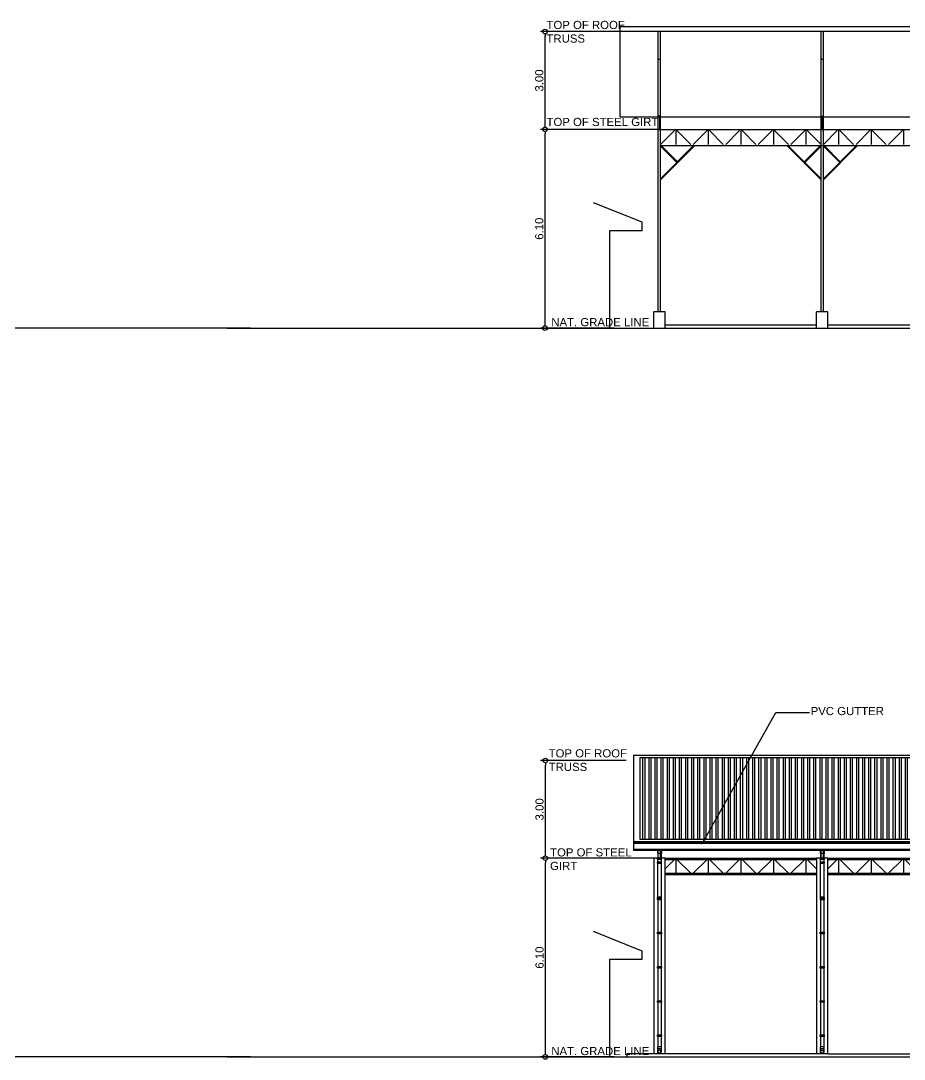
# Model space of a CAD drawing. Header units: inches. Extents: x -1369 to 1198, y -366 to 1398.
# Drawn here: x -50.24 to -23.11, y 32.24 to 64.11 of the extents above; entities that cross this region are included whole.
import ezdxf
from ezdxf import colors
from ezdxf.entities.mleader import LeaderData, LeaderLine
from ezdxf.math import Vec2, Vec3

# ---------------------------------------------------------------- set-up
doc = ezdxf.new("R2010")
doc.units = ezdxf.units.IN
doc.header["$MEASUREMENT"] = 0
doc.linetypes.add('HIDDEN', pattern=[0.375, 0.25, -0.125])
doc.linetypes.add('HIDDEN2', pattern=[0.1875, 0.125, -0.0625])
doc.layers.add('DARK', color=1, linetype='Continuous')
doc.layers.add('dim', color=8, linetype='Continuous')
doc.styles.get("Standard").update_dxf_attribs({"font": 'arial.ttf'})
doc.dimstyles.get("Standard").update_dxf_attribs({"dimtxt": 0.25, "dimasz": 0.14, "dimexe": 0.145, "dimexo": 0.025, "dimgap": 0.05, "dimtad": 1, "dimzin": 0, "dimdsep": 46, "dimtxsty": 'Standard', "dimblk": 'DOTBLANK', "dimcen": 0.09, "dimclrd": 256, "dimclre": 256, "dimaunit": 1, "dimadec": 5, "dimazin": 0, "dimtfac": 1, "dimtix": 1, "dimtofl": 0, "dimtmove": 0, "dimatfit": 3, "dimfxl": 0, "dimtolj": 1, "dimtzin": 0, "dimlwd": -1, "dimlwe": -1, "dimarcsym": 0})

# ---------------------------------------------------------------- blocks, each defined once
blk = doc.blocks.new('_DotBlank')
at = {"color": 0, "linetype": 'ByBlock', "lineweight": -2}
blk.add_line((-0.5, 0), (-1, 0), dxfattribs=at)
blk.add_circle((0, 0), 0.5, dxfattribs=at)
blk = doc.blocks.new('*D125')
at = {"layer": 'Defpoints', "color": 0, "transparency": 16777216}
for p in [(-34.13, 38.409), (-30.603, 38.409), (-31.993, 32.309)]:
    blk.add_point(p, dxfattribs=at)
at = {"layer": 'dim', "transparency": 16777216}
for p, q in [((-30.628, 38.409), (-34.275, 38.409)), ((-34.13, 32.449), (-34.13, 38.269)), ((-32.018, 32.309), (-34.275, 32.309))]:
    blk.add_line(p, q, dxfattribs=at)
at = {"layer": 'dim', "transparency": 16777216, "xscale": 0.14, "yscale": 0.14, "zscale": 0.14}
for p, rotation in [((-34.13, 38.409), 90), ((-34.13, 32.309), 270)]:
    blk.add_blockref('_DotBlank', p, dxfattribs=dict(at, rotation=rotation))
at = {"layer": 'dim', "color": 0, "transparency": 16777216, "insert": (-34.308, 35.359), "char_height": 0.25, "attachment_point": 5, "rotation": 90}
blk.add_mtext('\\A1;6.10', dxfattribs=at)
blk = doc.blocks.new('*D126')
at = {"layer": 'Defpoints', "color": 0, "transparency": 16777216}
for p in [(-34.13, 41.409), (-31.628, 41.409), (-30.59, 38.409)]:
    blk.add_point(p, dxfattribs=at)
at = {"layer": 'dim', "transparency": 16777216}
for p, q in [((-31.653, 41.409), (-34.275, 41.409)), ((-34.13, 38.549), (-34.13, 41.269)), ((-30.615, 38.409), (-34.275, 38.409))]:
    blk.add_line(p, q, dxfattribs=at)
at = {"layer": 'dim', "transparency": 16777216, "xscale": 0.14, "yscale": 0.14, "zscale": 0.14}
for p, rotation in [((-34.13, 41.409), 90), ((-34.13, 38.409), 270)]:
    blk.add_blockref('_DotBlank', p, dxfattribs=dict(at, rotation=rotation))
at = {"layer": 'dim', "color": 0, "transparency": 16777216, "insert": (-34.308, 39.909), "char_height": 0.25, "attachment_point": 5, "rotation": 90}
blk.add_mtext('\\A1;3.00', dxfattribs=at)
blk = doc.blocks.new('*D248')
at = {"layer": 'Defpoints', "color": 0, "transparency": 16777216}
for p in [(-34.139, 60.782), (-30.603, 60.782), (-31.993, 54.682)]:
    blk.add_point(p, dxfattribs=at)
at = {"layer": 'dim', "transparency": 16777216}
for p, q in [((-30.628, 60.782), (-34.284, 60.782)), ((-34.139, 54.822), (-34.139, 60.642)), ((-32.018, 54.682), (-34.284, 54.682))]:
    blk.add_line(p, q, dxfattribs=at)
at = {"layer": 'dim', "transparency": 16777216, "xscale": 0.14, "yscale": 0.14, "zscale": 0.14}
for p, rotation in [((-34.139, 60.782), 90), ((-34.139, 54.682), 270)]:
    blk.add_blockref('_DotBlank', p, dxfattribs=dict(at, rotation=rotation))
at = {"layer": 'dim', "color": 0, "transparency": 16777216, "insert": (-34.316, 57.732), "char_height": 0.25, "attachment_point": 5, "rotation": 90}
blk.add_mtext('\\A1;6.10', dxfattribs=at)
blk = doc.blocks.new('*D249')
at = {"layer": 'Defpoints', "color": 0, "transparency": 16777216}
for p in [(-34.139, 63.782), (-31.628, 63.782), (-30.59, 60.782)]:
    blk.add_point(p, dxfattribs=at)
at = {"layer": 'dim', "transparency": 16777216}
for p, q in [((-31.653, 63.782), (-34.284, 63.782)), ((-34.139, 60.922), (-34.139, 63.642)), ((-30.615, 60.782), (-34.284, 60.782))]:
    blk.add_line(p, q, dxfattribs=at)
at = {"layer": 'dim', "transparency": 16777216, "xscale": 0.14, "yscale": 0.14, "zscale": 0.14}
for p, rotation in [((-34.139, 63.782), 90), ((-34.139, 60.782), 270)]:
    blk.add_blockref('_DotBlank', p, dxfattribs=dict(at, rotation=rotation))
at = {"layer": 'dim', "color": 0, "transparency": 16777216, "insert": (-34.316, 62.282), "char_height": 0.25, "attachment_point": 5, "rotation": 90}
blk.add_mtext('\\A1;3.00', dxfattribs=at)
blk = doc.blocks.new('G1')
at = {"color": 1}
for p, q in [((-2.325, 0.5), (2.325, 0.5)), ((-2.325, 0.462), (2.325, 0.462)), ((-2.325, 0.038), (2.325, 0.038)), ((-2.325, 0), (2.325, 0))]:
    blk.add_line(p, q, dxfattribs=at)
for p, q in [((-2.325, 0.175), (-2.037, 0.462)), ((-1.537, 0.038), (-1.962, 0.462)), ((-1.462, 0.038), (-1.037, 0.462)), ((-0.537, 0.038), (-0.962, 0.462)), ((-0.462, 0.038), (-0.037, 0.462)), ((0.463, 0.038), (0.038, 0.462)), ((0.538, 0.038), (0.963, 0.462)), ((1.463, 0.038), (1.038, 0.462)), ((1.538, 0.038), (1.963, 0.462)), ((2.325, 0.175), (2.038, 0.462))]:
    blk.add_line(p, q)
for points in [[(-2, 0.462), (-2, 0.038)], [(-1, 0.462), (-1, 0.038)], [(0, 0.462), (0, 0.038)], [(1, 0.462), (1, 0.038)], [(2, 0.462), (2, 0.038)]]:
    blk.add_lwpolyline(points)
blk = doc.blocks.new('DSFS')
at = {"color": 1}
for points in [[(0.187, -0.369), (0.187, -0.406), (0.077, -0.406), (0.077, -0.369), (0.187, -0.369)], [(0.187, -0.502), (0.187, -0.528), (0.077, -0.528), (0.077, -0.502), (0.187, -0.502)], [(0.077, -1.593), (0.077, -1.567), (0.187, -1.567), (0.187, -1.593), (0.077, -1.593)], [(0.077, -1.649), (0.077, -1.611), (0.187, -1.611), (0.187, -1.649), (0.077, -1.649)], [(0.082, -1.649), (0.082, -6.164)], [(0.182, -1.649), (0.182, -6.164)]]:
    blk.add_lwpolyline(points, dxfattribs=at)
for points in [[(0.082, -0.406), (0.182, -0.406), (0.182, -0.502), (0.082, -0.502)], [(0.082, -0.528), (0.182, -0.528), (0.182, -1.567), (0.082, -1.567)], [(0.082, -1.593), (0.182, -1.593), (0.182, -1.611), (0.082, -1.611)]]:
    blk.add_lwpolyline(points, close=True, dxfattribs=at)
at = {"color": 8, "linetype": 'Continuous', "ltscale": 10}
for points in [[(0.07, -2.649), (0.195, -2.649), (0.195, -2.699), (0.07, -2.699)], [(0.07, -3.699), (0.195, -3.699), (0.195, -3.749), (0.07, -3.749)], [(0.07, -4.749), (0.195, -4.749), (0.195, -4.799), (0.07, -4.799)], [(0.07, -5.799), (0.195, -5.799), (0.195, -5.849), (0.07, -5.849)]]:
    blk.add_lwpolyline(points, close=True, dxfattribs=at)
at = {"color": 1, "linetype": 'HIDDEN', "ltscale": 8}
blk.add_lwpolyline([(0.197, -6.164), (0.072, -6.164), (0.072, -6.214), (0.197, -6.214)], close=True, dxfattribs=at)
blk.add_lwpolyline([(0.082, -6.314), (0.081, -6.314), (0.081, -6.214), (0.182, -6.214), (0.182, -6.314), (0.182, -6.314)], dxfattribs=at)
for radius in [0.05, 0.0437]:
    blk.add_circle((0.132, -6.314), radius, dxfattribs=at)
at = {"layer": 'DARK'}
for p, q in [((0.069, -0.123), (0.069, -0.128)), ((0.194, -0.123), (0.069, -0.123)), ((0.194, -0.128), (0.069, -0.128)), ((0.069, -0.135), (0.069, -0.231)), ((0.194, -0.135), (0.069, -0.135)), ((0.194, -0.231), (0.069, -0.231)), ((0.082, -0.128), (0.082, -0.135)), ((0.082, -0.231), (0.082, -0.369)), ((0.182, -0.128), (0.182, -0.135)), ((0.182, -0.231), (0.182, -0.369)), ((0.194, -0.123), (0.194, -0.128)), ((0.194, -0.135), (0.194, -0.231))]:
    blk.add_line(p, q, dxfattribs=at)
at = {"layer": 'DARK', "linetype": 'HIDDEN2'}
blk.add_line((0.132, -0.128), (0.132, -0.135), dxfattribs=at)

msp = doc.modelspace()

# ---------------------------------------------------------------- hatches: boundary and pattern name
h = msp.add_hatch()
h.set_pattern_fill('ANSI32', color=3, scale=0.5, angle=45)
h.set_pattern_definition([(90, (-103.31974, -3e-14), (-0.1875, 3e-17), []), (90, (-103.25724, 0.0625), (-0.1875, 3e-17), [])])
h.paths.add_polyline_path([(0.3724, 38.9908), (0.3724, 41.4945), (-31.2275, 41.4945), (-31.2275, 38.9908)])

# ---------------------------------------------------------------- linework, layer by layer
at = {"color": 1}
for p, q in [((-31.8275, 61.1635), (-31.8275, 63.7818)), ((-31.8275, 61.1635), (0.5724, 61.1635)), ((-30.4525, 54.7818), (-25.8025, 54.7818)), ((-25.4525, 54.7818), (-20.8025, 54.7818)), ((0.5724, 38.8712), (-31.4275, 38.8712)), ((-31.4275, 38.6871), (0.5724, 38.6871)), ((-25.4525, 32.4087), (-20.4525, 32.4087))]:
    msp.add_line(p, q, dxfattribs=at)
at = {"color": 8}
for p, q in [((-30.665, 55.1818), (-30.665, 63.7818)), ((-30.59, 55.1818), (-30.59, 63.7818)), ((-25.665, 55.1818), (-25.665, 63.7818)), ((-25.59, 55.1818), (-25.59, 63.7818)), ((-30.59, 62.9229), (-30.665, 62.9229)), ((-25.59, 62.9229), (-25.665, 62.9229)), ((-30.665, 60.7818), (-0.7037, 60.7818)), ((-30.59, 60.3193), (-30.165, 60.7443)), ((-29.665, 60.3193), (-30.09, 60.7443)), ((-29.59, 60.3193), (-29.165, 60.7443)), ((-28.665, 60.3193), (-29.09, 60.7443)), ((-28.59, 60.3193), (-28.165, 60.7443)), ((-27.665, 60.3193), (-28.09, 60.7443)), ((-27.59, 60.3193), (-27.165, 60.7443)), ((-26.665, 60.3193), (-27.09, 60.7443)), ((-26.59, 60.3193), (-26.165, 60.7443)), ((-25.665, 60.3193), (-26.09, 60.7443)), ((-25.59, 60.3193), (-25.165, 60.7443)), ((-24.665, 60.3193), (-25.09, 60.7443)), ((-24.59, 60.3193), (-24.165, 60.7443)), ((-23.665, 60.3193), (-24.09, 60.7443)), ((-23.59, 60.3193), (-23.165, 60.7443)), ((-30.59, 60.2818), (-0.7193, 60.2818)), ((-29.54, 60.2818), (-30.59, 59.2318)), ((-29.5754, 60.2818), (-30.59, 59.2672)), ((-26.715, 60.2818), (-25.665, 59.2318)), ((-26.6797, 60.2818), (-25.665, 59.2672)), ((-24.54, 60.2818), (-25.59, 59.2318)), ((-24.5754, 60.2818), (-25.59, 59.2672)), ((-30.8025, 54.6818), (-30.8025, 55.1818)), ((-30.4525, 55.1818), (-30.8025, 55.1818)), ((-30.4525, 54.6818), (-30.4525, 55.1818)), ((-25.8025, 54.6818), (-25.8025, 55.1818)), ((-25.4525, 55.1818), (-25.8025, 55.1818)), ((-25.4525, 54.6818), (-25.4525, 55.1818))]:
    msp.add_line(p, q, dxfattribs=at)
for p, q in [((-43.9035, 54.6818), (8.5593, 54.6818)), ((-31.4275, 38.9185), (0.5724, 38.9185)), ((-31.4275, 38.8712), (0.5724, 38.8712)), ((-43.9035, 32.3087), (8.5593, 32.3087))]:
    msp.add_line(p, q)
at = {"linetype": 'HIDDEN', "ltscale": 8}
for p, q in [((-30.665, 38.4087), (-30.665, 38.658)), ((-30.59, 38.4087), (-30.59, 38.658)), ((-25.665, 38.4087), (-25.665, 38.658)), ((-25.59, 38.4087), (-25.59, 38.658))]:
    msp.add_line(p, q, dxfattribs=at)
for points in [[(-31.8275, 63.9373), (0.5702, 63.9373), (0.5724, 63.7818), (-31.8275, 63.7818), (-31.8275, 63.9373)], [(-30.59, 61.1948), (-30.665, 61.1948)], [(-30.6275, 61.1948), (-30.6275, 60.7818)], [(-25.6275, 61.1948), (-25.628, 60.7818)], [(-30.665, 60.7818), (-30.59, 60.7818)], [(-32.1526, 54.6818), (-32.1526, 57.6818), (-31.1526, 57.6818), (-31.1526, 57.9318), (-32.6526, 58.5312)], [(-43.1888, 54.6818), (-54.1667, 54.6818)], [(-30.4525, 32.4087), (-30.453, 38.4087), (-30.803, 38.4087), (-30.8025, 32.4087)], [(-25.4525, 32.4087), (-25.453, 38.4087), (-25.803, 38.4087), (-25.8025, 32.4087)], [(-32.1526, 32.3087), (-32.1526, 35.3087), (-31.1526, 35.3087), (-31.1526, 35.5587), (-32.6526, 36.1581)], [(-43.1888, 32.3087), (-101.1164, 32.3087)]]:
    msp.add_lwpolyline(points)
at = {"color": 8}
for points in [[(-30.1275, 60.7443), (-30.1275, 60.3193)], [(-29.1275, 60.7443), (-29.1275, 60.3193)], [(-28.1275, 60.7443), (-28.1275, 60.3193)], [(-27.1275, 60.7443), (-27.1275, 60.3193)], [(-26.1275, 60.7443), (-26.1275, 60.3193)], [(-25.1275, 60.7443), (-25.1275, 60.3193)], [(-24.1275, 60.7443), (-24.1275, 60.3193)], [(-23.1275, 60.7443), (-23.1275, 60.3193)], [(-30.59, 60.2818), (-30.0827, 59.7745)], [(-30.59, 60.2641), (-30.0916, 59.7656)], [(-30.5724, 60.2818), (-30.0739, 59.7833)], [(-25.6827, 60.2818), (-26.1812, 59.7833)], [(-25.665, 60.2818), (-26.1724, 59.7745)], [(-25.665, 60.2641), (-26.1635, 59.7656)], [(-25.59, 60.2818), (-25.0827, 59.7745)], [(-25.59, 60.2641), (-25.0916, 59.7656)], [(-25.5724, 60.2818), (-25.0739, 59.7833)]]:
    msp.add_lwpolyline(points, dxfattribs=at)
msp.add_lwpolyline([(0.5724, 38.658), (0.5724, 41.5642), (-31.4275, 41.5642), (-31.4275, 38.658)], close=True)
msp.add_lwpolyline([(-31.2275, 38.9908), (0.3724, 38.9908), (0.3724, 41.4945), (-31.2275, 41.4945)], close=True, dxfattribs=at)
at = {"color": 1}
msp.add_lwpolyline([(-25.4525, 32.4087), (-31.6275, 32.4087), (-31.6275, 32.3087)], dxfattribs=at)

# ---------------------------------------------------------------- block references
for name, p in [('DSFS', (-30.7598, 38.7853)), ('DSFS', (-25.7598, 38.7853)), ('G1', (-28.1279, 37.9087)), ('G1', (-23.1279, 37.9087))]:
    msp.add_blockref(name, p)

# ---------------------------------------------------------------- texts
at = {"char_height": 0.25, "attachment_point": 1}
for s, insert, width in [('TOP OF ROOF \\PTRUSS', (-34.0951, 64.1109), 5.901458), ('TOP OF STEEL GIRT', (-34.0944, 61.1339), 5.901458), ('NAT. GRADE LINE', (-33.9479, 54.9885), 5.901458), ('PVC GUTTER', (-25.9832, 43.0515), 4.934024), ('TOP OF ROOF \\PTRUSS', (-34.028, 41.7535), 6.560918), ('TOP OF STEEL \\PGIRT', (-33.9846, 38.7138), 5.901458), ('NAT. GRADE LINE', (-33.9479, 32.6154), 3.145347)]:
    msp.add_mtext(s, dxfattribs=dict(at, insert=insert, width=width))

# ---------------------------------------------------------------- dimensions: what is measured, and where the dimension line sits
at = {"layer": 'dim', "color": 0}
for base, p1, p2, picture, middle in [((-34.1386, 63.7818), (-30.59, 60.7818), (-31.6275, 63.7818), '*D249', (-34.3163, 62.2818)), ((-34.1386, 60.7818), (-31.993, 54.6818), (-30.603, 60.7818), '*D248', (-34.3163, 57.7318)), ((-34.1299, 41.4087), (-30.59, 38.4087), (-31.6275, 41.4087), '*D126', (-34.3077, 39.9087)), ((-34.1299, 38.4087), (-31.993, 32.3087), (-30.603, 38.4087), '*D125', (-34.3076, 35.3587))]:
    dim = msp.add_linear_dim(base=base, p1=p1, p2=p2, angle=90, dimstyle='Standard', dxfattribs=at)
    dim.commit()
    dim.dimension.update_dxf_attribs({"geometry": picture, "text_midpoint": middle})

# ---------------------------------------------------------------- leaders
at = {"color": 1}
ml = msp.add_multileader_mtext('Standard', dxfattribs=at)
ml.set_content('', color=1)
ml.set_leader_properties()
ml.build(insert=Vec2(0, 0))
ml.multileader.update_dxf_attribs({"dogleg_length": 0.36, "arrow_head_size": 0.25})
ctx = ml.context
ctx.base_point, ctx.char_height, ctx.arrow_head_size, ctx.landing_gap_size, ctx.plane_origin = Vec3(-26.0139, 42.8865), 0.18, 0.25, 0.09, Vec3(-29.0452, 42.8865)
notes = []
notes.append((ctx, [(0, (1, 1, 0), (-27.0523, 42.8865), (1, 0), 1.0384, [(0, [(-29.3381, 38.8137)], 0, [])])]))
ctx.mtext.insert, ctx.mtext.flow_direction = Vec3(-25.9239, 42.9765), 5
for ctx, leaders in notes:
    for number, flags, end, landing, length, lines in leaders:
        leader = LeaderData()
        leader.index, (leader.has_last_leader_line, leader.has_dogleg_vector, leader.attachment_direction) = number, flags
        leader.last_leader_point, leader.dogleg_vector, leader.dogleg_length = Vec3(end), Vec3(landing), length
        for number, points, colour, breaks in lines:
            line = LeaderLine()
            line.index, line.vertices, line.color, line.breaks = number, Vec3.list(points), colors.encode_raw_color(colour), breaks
            leader.lines.append(line)
        ctx.leaders.append(leader)

doc.saveas('drawing.dxf')
